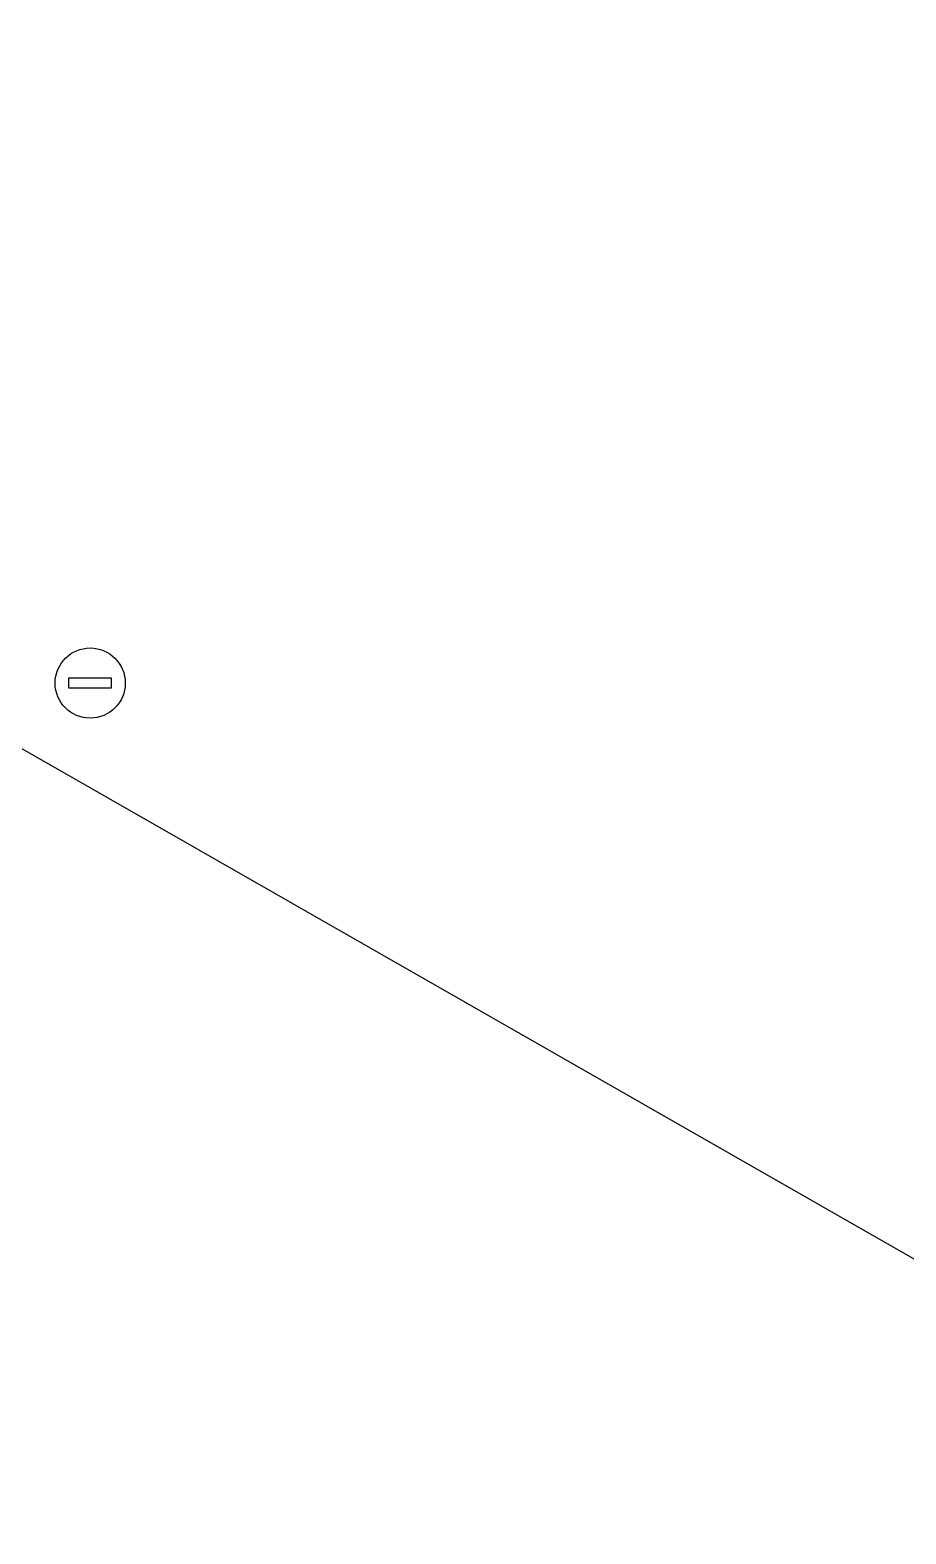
# Model space of a CAD drawing. Extents: x 2080 to 102399, y 2071 to 93424.
# Drawn here: x 79485.6 to 79672.4, y 77717.2 to 78038 of the extents above; entities that cross this region are included whole.
import ezdxf

# ---------------------------------------------------------------- set-up
doc = ezdxf.new("R2010")
doc.units = 0
doc.header["$LTSCALE"] = 20
doc.header["$MEASUREMENT"] = 0
doc.layers.add('ELEC', color=11, linetype='Continuous')
doc.layers.add('road', color=2, linetype='Continuous')

# ---------------------------------------------------------------- blocks, each defined once
blk = doc.blocks.new('A$C16A84746')
at = {"layer": 'ELEC'}
blk.add_lwpolyline([(14.9, 44.1), (61.5, 44.1), (61.5, 32.9), (14.9, 32.9)], close=True, dxfattribs=at)
blk.add_circle((38.5, 38.5), 38.5, dxfattribs=at)

msp = doc.modelspace()

# ---------------------------------------------------------------- linework, layer by layer
at = {"layer": 'road', "linetype": 'Continuous', "ltscale": 0.5}
msp.add_lwpolyline([(79824.818, 78665.589, 0.0935281), (79743.406, 78710.137, 0.3368471), (79367.361, 78575.549), (79258.437, 78396.796, 0.0582937), (79235.146, 78346.12, 0.1501567), (79220.346, 78151.248, 0.1647484), (79312.492, 77982.641), (79730.056, 77743.887, 0.2095602), (80047.698, 77757.903, 0.053165), (80146.648, 77815.469, 0.1142019), (80364.893, 78059.743, 0.2578717), (80307.621, 78391.445, 0.186149), (80024.202, 78560.225, -0.1160447), (79824.819, 78665.589)], format="xyb", dxfattribs=at)

# ---------------------------------------------------------------- block references
at = {"layer": 'ELEC', "linetype": 'Continuous', "ltscale": 0.5, "xscale": 0.1943999999930384, "yscale": 0.1943999999930384, "zscale": 0.1943999999930384}
msp.add_blockref('A$C16A84746', (79490.897, 77891.203), dxfattribs=at)

doc.saveas('drawing.dxf')
